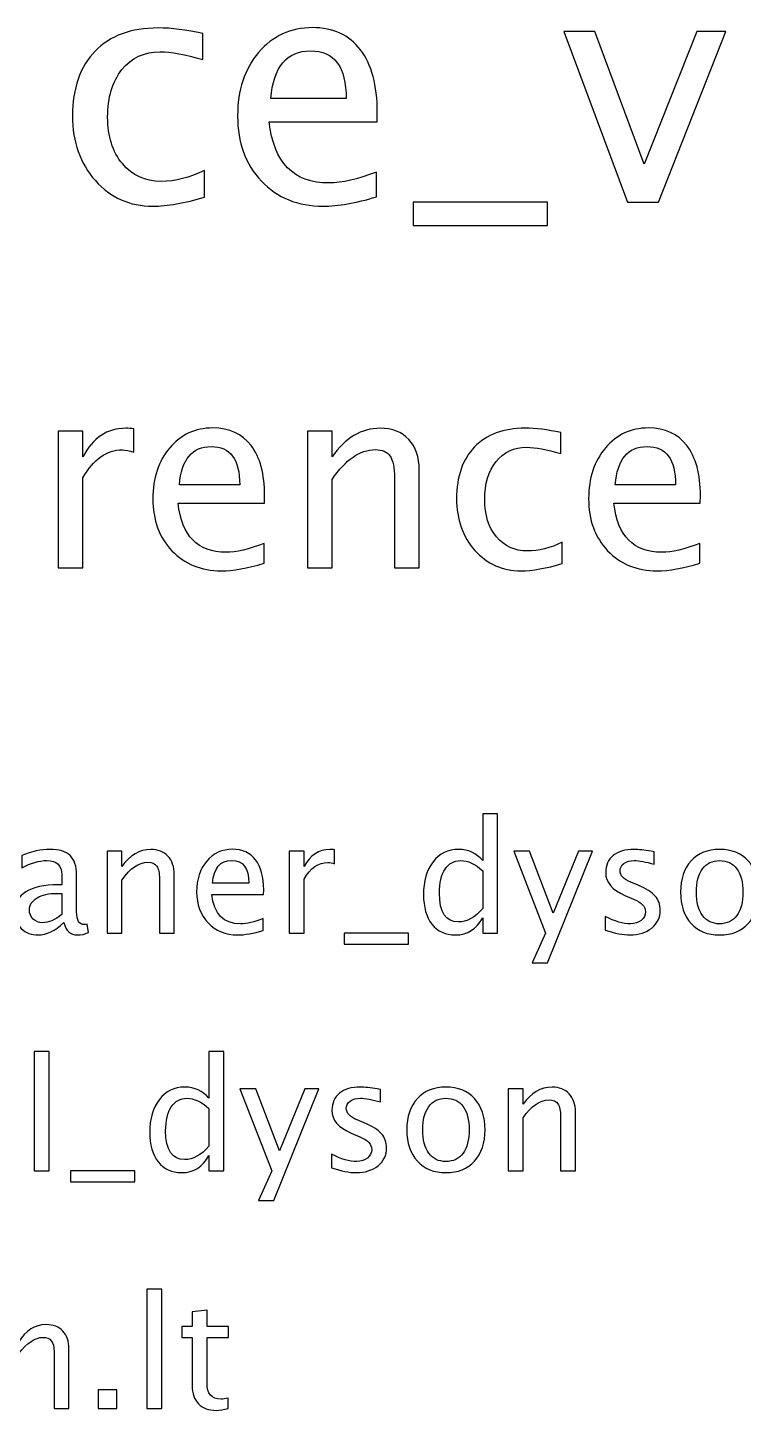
# Model space of a CAD drawing. Header units: centimetres. Extents: x -40.4 to 36.1, y -33 to 28.7.
# Drawn here: x 2.42 to 8.29, y 16.75 to 28.1 of the extents above; entities that cross this region are included whole.
import ezdxf

# ---------------------------------------------------------------- set-up
doc = ezdxf.new("R2010")
doc.units = ezdxf.units.CM
doc.header["$MEASUREMENT"] = 0
doc.layers.add('Layer 1', color=7, linetype='Continuous')

msp = doc.modelspace()

# ---------------------------------------------------------------- linework, layer by layer
at = {"layer": 'Layer 1'}
for points, knots in [([(3.86822, 26.71277), (3.70373, 26.66338), (3.56174, 26.63869), (3.44224, 26.63869), (3.44224, 26.63869), (3.25262, 26.63869), (3.09563, 26.7088), (2.97084, 26.84859), (2.97084, 26.84859), (2.84604, 26.98882), (2.78342, 27.16565), (2.78342, 27.37864), (2.78342, 27.37864), (2.78342, 27.60618), (2.84516, 27.78389), (2.96863, 27.91089), (2.96863, 27.91089), (3.0921, 28.03833), (3.26452, 28.10183), (3.48589, 28.10183), (3.48589, 28.10183), (3.59481, 28.10183), (3.7174, 28.08684), (3.85234, 28.05685), (3.85234, 28.05685), (3.85234, 28.05685), (3.85234, 27.84254), (3.85234, 27.84254), (3.85234, 27.84254), (3.70902, 27.88488), (3.59217, 27.90604), (3.50221, 27.90604), (3.50221, 27.90604), (3.37168, 27.90604), (3.26717, 27.85709), (3.18912, 27.75964), (3.18912, 27.75964), (3.11107, 27.66219), (3.07182, 27.5321), (3.07182, 27.36982), (3.07182, 27.36982), (3.07182, 27.21239), (3.11239, 27.08539), (3.19309, 26.98794), (3.19309, 26.98794), (3.27379, 26.89093), (3.37918, 26.84242), (3.51015, 26.84242), (3.51015, 26.84242), (3.62612, 26.84242), (3.74518, 26.87241), (3.86822, 26.93238), (3.86822, 26.93238), (3.86822, 26.93238), (3.86822, 26.71277), (3.86822, 26.71277)], [0, 0, 0, 0, 0.06666667, 0.06666667, 0.06666667, 0.06666667, 0.13333333, 0.13333333, 0.13333333, 0.13333333, 0.2, 0.2, 0.2, 0.2, 0.26666667, 0.26666667, 0.26666667, 0.26666667, 0.33333333, 0.33333333, 0.33333333, 0.33333333, 0.4, 0.4, 0.4, 0.4, 0.46666667, 0.46666667, 0.46666667, 0.46666667, 0.53333333, 0.53333333, 0.53333333, 0.53333333, 0.6, 0.6, 0.6, 0.6, 0.66666667, 0.66666667, 0.66666667, 0.66666667, 0.73333333, 0.73333333, 0.73333333, 0.73333333, 0.8, 0.8, 0.8, 0.8, 0.86666667, 0.86666667, 0.86666667, 0.86666667, 1, 1, 1, 1]), ([(5.27889, 26.71542), (5.10823, 26.66427), (4.96227, 26.63869), (4.84056, 26.63869), (4.84056, 26.63869), (4.63286, 26.63869), (4.46397, 26.70748), (4.33389, 26.84462), (4.33389, 26.84462), (4.2038, 26.98177), (4.13853, 27.15948), (4.13853, 27.3782), (4.13853, 27.3782), (4.13853, 27.59031), (4.19586, 27.76449), (4.31095, 27.90075), (4.31095, 27.90075), (4.42605, 28.03657), (4.57333, 28.10448), (4.75281, 28.10448), (4.75281, 28.10448), (4.92258, 28.10448), (5.05399, 28.04407), (5.1466, 27.92324), (5.1466, 27.92324), (5.2392, 27.80241), (5.2855, 27.63132), (5.2855, 27.40951), (5.2855, 27.40951), (5.2855, 27.40951), (5.28418, 27.3319), (5.28418, 27.3319), (5.28418, 27.3319), (5.28418, 27.3319), (4.39783, 27.3319), (4.39783, 27.3319), (4.39783, 27.3319), (4.43487, 26.99676), (4.59847, 26.82919), (4.88819, 26.82919), (4.88819, 26.82919), (4.99446, 26.82919), (5.12455, 26.85918), (5.27889, 26.91915), (5.27889, 26.91915), (5.27889, 26.91915), (5.27889, 26.71542), (5.27889, 26.71542)], [0, 0, 0, 0, 0.07692308, 0.07692308, 0.07692308, 0.07692308, 0.15384615, 0.15384615, 0.15384615, 0.15384615, 0.23076923, 0.23076923, 0.23076923, 0.23076923, 0.30769231, 0.30769231, 0.30769231, 0.30769231, 0.38461538, 0.38461538, 0.38461538, 0.38461538, 0.46153846, 0.46153846, 0.46153846, 0.46153846, 0.53846154, 0.53846154, 0.53846154, 0.53846154, 0.61538462, 0.61538462, 0.61538462, 0.61538462, 0.69230769, 0.69230769, 0.69230769, 0.69230769, 0.76923077, 0.76923077, 0.76923077, 0.76923077, 0.84615385, 0.84615385, 0.84615385, 0.84615385, 1, 1, 1, 1]), ([(7.33866, 26.67044), (7.33866, 26.67044), (6.81655, 28.07273), (6.81655, 28.07273), (6.81655, 28.07273), (6.81655, 28.07273), (7.07055, 28.07273), (7.07055, 28.07273), (7.07055, 28.07273), (7.07055, 28.07273), (7.47757, 26.98309), (7.47757, 26.98309), (7.47757, 26.98309), (7.47757, 26.98309), (7.9084, 28.07273), (7.9084, 28.07273), (7.9084, 28.07273), (7.9084, 28.07273), (8.1474, 28.07273), (8.1474, 28.07273), (8.1474, 28.07273), (8.1474, 28.07273), (7.5931, 26.67044), (7.5931, 26.67044), (7.5931, 26.67044), (7.5931, 26.67044), (7.33866, 26.67044), (7.33866, 26.67044)], [0, 0, 0, 0, 0.125, 0.125, 0.125, 0.125, 0.25, 0.25, 0.25, 0.25, 0.375, 0.375, 0.375, 0.375, 0.5, 0.5, 0.5, 0.5, 0.625, 0.625, 0.625, 0.625, 0.75, 0.75, 0.75, 0.75, 1, 1, 1, 1]), ([(4.41106, 27.5224), (4.41106, 27.5224), (5.03018, 27.5224), (5.03018, 27.5224), (5.03018, 27.5224), (5.03018, 27.78345), (4.93272, 27.91398), (4.73826, 27.91398), (4.73826, 27.91398), (4.54246, 27.91398), (4.43354, 27.78345), (4.41106, 27.5224)], [0, 0, 0, 0, 0.25, 0.25, 0.25, 0.25, 0.5, 0.5, 0.5, 0.5, 1, 1, 1, 1]), ([(5.58095, 26.47994), (5.58095, 26.47994), (5.58095, 26.67044), (5.58095, 26.67044), (5.58095, 26.67044), (5.58095, 26.67044), (6.68162, 26.67044), (6.68162, 26.67044), (6.68162, 26.67044), (6.68162, 26.67044), (6.68162, 26.47994), (6.68162, 26.47994), (6.68162, 26.47994), (6.68162, 26.47994), (5.58095, 26.47994), (5.58095, 26.47994)], [0, 0, 0, 0, 0.2, 0.2, 0.2, 0.2, 0.4, 0.4, 0.4, 0.4, 0.6, 0.6, 0.6, 0.6, 1, 1, 1, 1]), ([(2.66597, 23.67044), (2.66597, 23.67044), (2.66597, 24.79228), (2.66597, 24.79228), (2.66597, 24.79228), (2.66597, 24.79228), (2.86917, 24.79228), (2.86917, 24.79228), (2.86917, 24.79228), (2.86917, 24.79228), (2.86917, 24.58026), (2.86917, 24.58026), (2.86917, 24.58026), (2.94996, 24.73724), (3.06708, 24.81556), (3.22089, 24.81556), (3.22089, 24.81556), (3.2417, 24.81556), (3.26358, 24.81379), (3.28615, 24.81027), (3.28615, 24.81027), (3.28615, 24.81027), (3.28615, 24.62012), (3.28615, 24.62012), (3.28615, 24.62012), (3.25088, 24.63176), (3.21983, 24.63776), (3.19302, 24.63776), (3.19302, 24.63776), (3.0639, 24.63776), (2.95595, 24.56156), (2.86917, 24.40881), (2.86917, 24.40881), (2.86917, 24.40881), (2.86917, 23.67044), (2.86917, 23.67044), (2.86917, 23.67044), (2.86917, 23.67044), (2.66597, 23.67044), (2.66597, 23.67044)], [0, 0, 0, 0, 0.09090909, 0.09090909, 0.09090909, 0.09090909, 0.18181818, 0.18181818, 0.18181818, 0.18181818, 0.27272727, 0.27272727, 0.27272727, 0.27272727, 0.36363636, 0.36363636, 0.36363636, 0.36363636, 0.45454545, 0.45454545, 0.45454545, 0.45454545, 0.54545455, 0.54545455, 0.54545455, 0.54545455, 0.63636364, 0.63636364, 0.63636364, 0.63636364, 0.72727273, 0.72727273, 0.72727273, 0.72727273, 0.81818182, 0.81818182, 0.81818182, 0.81818182, 1, 1, 1, 1]), ([(4.35542, 23.70642), (4.2189, 23.6655), (4.10213, 23.64504), (4.00476, 23.64504), (4.00476, 23.64504), (3.8386, 23.64504), (3.70349, 23.70007), (3.59942, 23.80979), (3.59942, 23.80979), (3.49535, 23.9195), (3.44314, 24.06167), (3.44314, 24.23665), (3.44314, 24.23665), (3.44314, 24.40634), (3.489, 24.54568), (3.58108, 24.65469), (3.58108, 24.65469), (3.67315, 24.76335), (3.79098, 24.81768), (3.93456, 24.81768), (3.93456, 24.81768), (4.07038, 24.81768), (4.17551, 24.76934), (4.24959, 24.67268), (4.24959, 24.67268), (4.32367, 24.57602), (4.36072, 24.43914), (4.36072, 24.2617), (4.36072, 24.2617), (4.36072, 24.2617), (4.35966, 24.19961), (4.35966, 24.19961), (4.35966, 24.19961), (4.35966, 24.19961), (3.65057, 24.19961), (3.65057, 24.19961), (3.65057, 24.19961), (3.68021, 23.9315), (3.81109, 23.79744), (4.04286, 23.79744), (4.04286, 23.79744), (4.12788, 23.79744), (4.23195, 23.82143), (4.35542, 23.86941), (4.35542, 23.86941), (4.35542, 23.86941), (4.35542, 23.70642), (4.35542, 23.70642)], [0, 0, 0, 0, 0.07692308, 0.07692308, 0.07692308, 0.07692308, 0.15384615, 0.15384615, 0.15384615, 0.15384615, 0.23076923, 0.23076923, 0.23076923, 0.23076923, 0.30769231, 0.30769231, 0.30769231, 0.30769231, 0.38461538, 0.38461538, 0.38461538, 0.38461538, 0.46153846, 0.46153846, 0.46153846, 0.46153846, 0.53846154, 0.53846154, 0.53846154, 0.53846154, 0.61538462, 0.61538462, 0.61538462, 0.61538462, 0.69230769, 0.69230769, 0.69230769, 0.69230769, 0.76923077, 0.76923077, 0.76923077, 0.76923077, 0.84615385, 0.84615385, 0.84615385, 0.84615385, 1, 1, 1, 1]), ([(4.71138, 23.67044), (4.71138, 23.67044), (4.71138, 24.79228), (4.71138, 24.79228), (4.71138, 24.79228), (4.71138, 24.79228), (4.91458, 24.79228), (4.91458, 24.79228), (4.91458, 24.79228), (4.91458, 24.79228), (4.91458, 24.58026), (4.91458, 24.58026), (4.91458, 24.58026), (5.02218, 24.73724), (5.15412, 24.81556), (5.31005, 24.81556), (5.31005, 24.81556), (5.40812, 24.81556), (5.48608, 24.78487), (5.54358, 24.72313), (5.54358, 24.72313), (5.60109, 24.66175), (5.63002, 24.57884), (5.63002, 24.47513), (5.63002, 24.47513), (5.63002, 24.47513), (5.63002, 23.67044), (5.63002, 23.67044), (5.63002, 23.67044), (5.63002, 23.67044), (5.42681, 23.67044), (5.42681, 23.67044), (5.42681, 23.67044), (5.42681, 23.67044), (5.42681, 24.40881), (5.42681, 24.40881), (5.42681, 24.40881), (5.42681, 24.49206), (5.41447, 24.55133), (5.39013, 24.58661), (5.39013, 24.58661), (5.36543, 24.62224), (5.32486, 24.63987), (5.26806, 24.63987), (5.26806, 24.63987), (5.14318, 24.63987), (5.02535, 24.55838), (4.91458, 24.3954), (4.91458, 24.3954), (4.91458, 24.3954), (4.91458, 23.67044), (4.91458, 23.67044), (4.91458, 23.67044), (4.91458, 23.67044), (4.71138, 23.67044), (4.71138, 23.67044)], [0, 0, 0, 0, 0.06666667, 0.06666667, 0.06666667, 0.06666667, 0.13333333, 0.13333333, 0.13333333, 0.13333333, 0.2, 0.2, 0.2, 0.2, 0.26666667, 0.26666667, 0.26666667, 0.26666667, 0.33333333, 0.33333333, 0.33333333, 0.33333333, 0.4, 0.4, 0.4, 0.4, 0.46666667, 0.46666667, 0.46666667, 0.46666667, 0.53333333, 0.53333333, 0.53333333, 0.53333333, 0.6, 0.6, 0.6, 0.6, 0.66666667, 0.66666667, 0.66666667, 0.66666667, 0.73333333, 0.73333333, 0.73333333, 0.73333333, 0.8, 0.8, 0.8, 0.8, 0.86666667, 0.86666667, 0.86666667, 0.86666667, 1, 1, 1, 1]), ([(6.80406, 23.70431), (6.67248, 23.6648), (6.55888, 23.64504), (6.46328, 23.64504), (6.46328, 23.64504), (6.31159, 23.64504), (6.186, 23.70113), (6.08616, 23.81296), (6.08616, 23.81296), (5.98632, 23.92515), (5.93623, 24.06661), (5.93623, 24.237), (5.93623, 24.237), (5.93623, 24.41904), (5.98562, 24.56121), (6.0844, 24.66281), (6.0844, 24.66281), (6.18318, 24.76476), (6.32111, 24.81556), (6.49821, 24.81556), (6.49821, 24.81556), (6.58534, 24.81556), (6.68341, 24.80356), (6.79136, 24.77958), (6.79136, 24.77958), (6.79136, 24.77958), (6.79136, 24.60812), (6.79136, 24.60812), (6.79136, 24.60812), (6.67671, 24.64199), (6.58323, 24.65892), (6.51126, 24.65892), (6.51126, 24.65892), (6.40684, 24.65892), (6.32323, 24.61977), (6.26079, 24.5418), (6.26079, 24.5418), (6.19834, 24.46384), (6.16695, 24.35977), (6.16695, 24.22995), (6.16695, 24.22995), (6.16695, 24.104), (6.1994, 24.0024), (6.26396, 23.92444), (6.26396, 23.92444), (6.32852, 23.84683), (6.41283, 23.80802), (6.51761, 23.80802), (6.51761, 23.80802), (6.61039, 23.80802), (6.70564, 23.83201), (6.80406, 23.87999), (6.80406, 23.87999), (6.80406, 23.87999), (6.80406, 23.70431), (6.80406, 23.70431)], [0, 0, 0, 0, 0.06666667, 0.06666667, 0.06666667, 0.06666667, 0.13333333, 0.13333333, 0.13333333, 0.13333333, 0.2, 0.2, 0.2, 0.2, 0.26666667, 0.26666667, 0.26666667, 0.26666667, 0.33333333, 0.33333333, 0.33333333, 0.33333333, 0.4, 0.4, 0.4, 0.4, 0.46666667, 0.46666667, 0.46666667, 0.46666667, 0.53333333, 0.53333333, 0.53333333, 0.53333333, 0.6, 0.6, 0.6, 0.6, 0.66666667, 0.66666667, 0.66666667, 0.66666667, 0.73333333, 0.73333333, 0.73333333, 0.73333333, 0.8, 0.8, 0.8, 0.8, 0.86666667, 0.86666667, 0.86666667, 0.86666667, 1, 1, 1, 1]), ([(7.9326, 23.70642), (7.79608, 23.6655), (7.67931, 23.64504), (7.58194, 23.64504), (7.58194, 23.64504), (7.41578, 23.64504), (7.28067, 23.70007), (7.1766, 23.80979), (7.1766, 23.80979), (7.07253, 23.9195), (7.02032, 24.06167), (7.02032, 24.23665), (7.02032, 24.23665), (7.02032, 24.40634), (7.06618, 24.54568), (7.15826, 24.65469), (7.15826, 24.65469), (7.25033, 24.76335), (7.36816, 24.81768), (7.51174, 24.81768), (7.51174, 24.81768), (7.64756, 24.81768), (7.75269, 24.76934), (7.82677, 24.67268), (7.82677, 24.67268), (7.90085, 24.57602), (7.9379, 24.43914), (7.9379, 24.2617), (7.9379, 24.2617), (7.9379, 24.2617), (7.93684, 24.19961), (7.93684, 24.19961), (7.93684, 24.19961), (7.93684, 24.19961), (7.22775, 24.19961), (7.22775, 24.19961), (7.22775, 24.19961), (7.25739, 23.9315), (7.38827, 23.79744), (7.62004, 23.79744), (7.62004, 23.79744), (7.70506, 23.79744), (7.80913, 23.82143), (7.9326, 23.86941), (7.9326, 23.86941), (7.9326, 23.86941), (7.9326, 23.70642), (7.9326, 23.70642)], [0, 0, 0, 0, 0.07692308, 0.07692308, 0.07692308, 0.07692308, 0.15384615, 0.15384615, 0.15384615, 0.15384615, 0.23076923, 0.23076923, 0.23076923, 0.23076923, 0.30769231, 0.30769231, 0.30769231, 0.30769231, 0.38461538, 0.38461538, 0.38461538, 0.38461538, 0.46153846, 0.46153846, 0.46153846, 0.46153846, 0.53846154, 0.53846154, 0.53846154, 0.53846154, 0.61538462, 0.61538462, 0.61538462, 0.61538462, 0.69230769, 0.69230769, 0.69230769, 0.69230769, 0.76923077, 0.76923077, 0.76923077, 0.76923077, 0.84615385, 0.84615385, 0.84615385, 0.84615385, 1, 1, 1, 1]), ([(3.66116, 24.35201), (3.66116, 24.35201), (4.15646, 24.35201), (4.15646, 24.35201), (4.15646, 24.35201), (4.15646, 24.56085), (4.07849, 24.66527), (3.92292, 24.66527), (3.92292, 24.66527), (3.76629, 24.66527), (3.67915, 24.56085), (3.66116, 24.35201)], [0, 0, 0, 0, 0.25, 0.25, 0.25, 0.25, 0.5, 0.5, 0.5, 0.5, 1, 1, 1, 1]), ([(7.23834, 24.35201), (7.23834, 24.35201), (7.73364, 24.35201), (7.73364, 24.35201), (7.73364, 24.35201), (7.73364, 24.56085), (7.65567, 24.66527), (7.5001, 24.66527), (7.5001, 24.66527), (7.34347, 24.66527), (7.25633, 24.56085), (7.23834, 24.35201)], [0, 0, 0, 0, 0.25, 0.25, 0.25, 0.25, 0.5, 0.5, 0.5, 0.5, 1, 1, 1, 1]), ([(6.15092, 20.67044), (6.15092, 20.67044), (6.15092, 20.79681), (6.15092, 20.79681), (6.15092, 20.79681), (6.10118, 20.7024), (6.02625, 20.6552), (5.92613, 20.6552), (5.92613, 20.6552), (5.84485, 20.6552), (5.78093, 20.68462), (5.73436, 20.74368), (5.73436, 20.74368), (5.68779, 20.80273), (5.66451, 20.88338), (5.66451, 20.98561), (5.66451, 20.98561), (5.66451, 21.09737), (5.69097, 21.18733), (5.74367, 21.25549), (5.74367, 21.25549), (5.79659, 21.32343), (5.86602, 21.35751), (5.95217, 21.35751), (5.95217, 21.35751), (6.03196, 21.35751), (6.09843, 21.32703), (6.15092, 21.26586), (6.15092, 21.26586), (6.15092, 21.26586), (6.15092, 21.64961), (6.15092, 21.64961), (6.15092, 21.64961), (6.15092, 21.64961), (6.27284, 21.64961), (6.27284, 21.64961), (6.27284, 21.64961), (6.27284, 21.64961), (6.27284, 20.67044), (6.27284, 20.67044), (6.27284, 20.67044), (6.27284, 20.67044), (6.15092, 20.67044), (6.15092, 20.67044)], [0, 0, 0, 0, 0.08333333, 0.08333333, 0.08333333, 0.08333333, 0.16666667, 0.16666667, 0.16666667, 0.16666667, 0.25, 0.25, 0.25, 0.25, 0.33333333, 0.33333333, 0.33333333, 0.33333333, 0.41666667, 0.41666667, 0.41666667, 0.41666667, 0.5, 0.5, 0.5, 0.5, 0.58333333, 0.58333333, 0.58333333, 0.58333333, 0.66666667, 0.66666667, 0.66666667, 0.66666667, 0.75, 0.75, 0.75, 0.75, 0.83333333, 0.83333333, 0.83333333, 0.83333333, 1, 1, 1, 1]), ([(2.71303, 20.75617), (2.6398, 20.68886), (2.56931, 20.6552), (2.50158, 20.6552), (2.50158, 20.6552), (2.44591, 20.6552), (2.39955, 20.67256), (2.36294, 20.70748), (2.36294, 20.70748), (2.32611, 20.74241), (2.30769, 20.78643), (2.30769, 20.83956), (2.30769, 20.83956), (2.30769, 20.91301), (2.33859, 20.96953), (2.4004, 21.0089), (2.4004, 21.0089), (2.46221, 21.04827), (2.5509, 21.06795), (2.66647, 21.06795), (2.66647, 21.06795), (2.66647, 21.06795), (2.69504, 21.06795), (2.69504, 21.06795), (2.69504, 21.06795), (2.69504, 21.06795), (2.69504, 21.14902), (2.69504, 21.14902), (2.69504, 21.14902), (2.69504, 21.22712), (2.6544, 21.26607), (2.57291, 21.26607), (2.57291, 21.26607), (2.50983, 21.26607), (2.44083, 21.24617), (2.36611, 21.20638), (2.36611, 21.20638), (2.36611, 21.20638), (2.36611, 21.30671), (2.36611, 21.30671), (2.36611, 21.30671), (2.44824, 21.34058), (2.52571, 21.35751), (2.59831, 21.35751), (2.59831, 21.35751), (2.67303, 21.35751), (2.72827, 21.34058), (2.76362, 21.3065), (2.76362, 21.3065), (2.79918, 21.27242), (2.81696, 21.21993), (2.81696, 21.14902), (2.81696, 21.14902), (2.81696, 21.14902), (2.81696, 20.84485), (2.81696, 20.84485), (2.81696, 20.84485), (2.81696, 20.77522), (2.83834, 20.74029), (2.88131, 20.74029), (2.88131, 20.74029), (2.8866, 20.74029), (2.89443, 20.74114), (2.9048, 20.74283), (2.9048, 20.74283), (2.9048, 20.74283), (2.91348, 20.6751), (2.91348, 20.6751), (2.91348, 20.6751), (2.88575, 20.66176), (2.85527, 20.6552), (2.82183, 20.6552), (2.82183, 20.6552), (2.76489, 20.6552), (2.7287, 20.68886), (2.71303, 20.75617)], [0, 0, 0, 0, 0.05, 0.05, 0.05, 0.05, 0.1, 0.1, 0.1, 0.1, 0.15, 0.15, 0.15, 0.15, 0.2, 0.2, 0.2, 0.2, 0.25, 0.25, 0.25, 0.25, 0.3, 0.3, 0.3, 0.3, 0.35, 0.35, 0.35, 0.35, 0.4, 0.4, 0.4, 0.4, 0.45, 0.45, 0.45, 0.45, 0.5, 0.5, 0.5, 0.5, 0.55, 0.55, 0.55, 0.55, 0.6, 0.6, 0.6, 0.6, 0.65, 0.65, 0.65, 0.65, 0.7, 0.7, 0.7, 0.7, 0.75, 0.75, 0.75, 0.75, 0.8, 0.8, 0.8, 0.8, 0.85, 0.85, 0.85, 0.85, 0.9, 0.9, 0.9, 0.9, 1, 1, 1, 1]), ([(3.06736, 20.67044), (3.06736, 20.67044), (3.06736, 21.34354), (3.06736, 21.34354), (3.06736, 21.34354), (3.06736, 21.34354), (3.18928, 21.34354), (3.18928, 21.34354), (3.18928, 21.34354), (3.18928, 21.34354), (3.18928, 21.21633), (3.18928, 21.21633), (3.18928, 21.21633), (3.25384, 21.31052), (3.333, 21.35751), (3.42656, 21.35751), (3.42656, 21.35751), (3.4854, 21.35751), (3.53218, 21.3391), (3.56668, 21.30205), (3.56668, 21.30205), (3.60118, 21.26522), (3.61854, 21.21548), (3.61854, 21.15325), (3.61854, 21.15325), (3.61854, 21.15325), (3.61854, 20.67044), (3.61854, 20.67044), (3.61854, 20.67044), (3.61854, 20.67044), (3.49662, 20.67044), (3.49662, 20.67044), (3.49662, 20.67044), (3.49662, 20.67044), (3.49662, 21.11346), (3.49662, 21.11346), (3.49662, 21.11346), (3.49662, 21.16341), (3.48921, 21.19897), (3.47461, 21.22014), (3.47461, 21.22014), (3.45979, 21.24152), (3.43545, 21.2521), (3.40137, 21.2521), (3.40137, 21.2521), (3.32644, 21.2521), (3.25574, 21.20321), (3.18928, 21.10542), (3.18928, 21.10542), (3.18928, 21.10542), (3.18928, 20.67044), (3.18928, 20.67044), (3.18928, 20.67044), (3.18928, 20.67044), (3.06736, 20.67044), (3.06736, 20.67044)], [0, 0, 0, 0, 0.06666667, 0.06666667, 0.06666667, 0.06666667, 0.13333333, 0.13333333, 0.13333333, 0.13333333, 0.2, 0.2, 0.2, 0.2, 0.26666667, 0.26666667, 0.26666667, 0.26666667, 0.33333333, 0.33333333, 0.33333333, 0.33333333, 0.4, 0.4, 0.4, 0.4, 0.46666667, 0.46666667, 0.46666667, 0.46666667, 0.53333333, 0.53333333, 0.53333333, 0.53333333, 0.6, 0.6, 0.6, 0.6, 0.66666667, 0.66666667, 0.66666667, 0.66666667, 0.73333333, 0.73333333, 0.73333333, 0.73333333, 0.8, 0.8, 0.8, 0.8, 0.86666667, 0.86666667, 0.86666667, 0.86666667, 1, 1, 1, 1]), ([(4.34964, 20.69203), (4.26773, 20.66748), (4.19766, 20.6552), (4.13924, 20.6552), (4.13924, 20.6552), (4.03955, 20.6552), (3.95848, 20.68822), (3.89604, 20.75405), (3.89604, 20.75405), (3.8336, 20.81988), (3.80227, 20.90518), (3.80227, 21.01017), (3.80227, 21.01017), (3.80227, 21.11198), (3.82979, 21.19559), (3.88503, 21.26099), (3.88503, 21.26099), (3.94028, 21.32618), (4.01097, 21.35878), (4.09712, 21.35878), (4.09712, 21.35878), (4.17861, 21.35878), (4.24169, 21.32978), (4.28614, 21.27179), (4.28614, 21.27179), (4.33059, 21.21379), (4.35282, 21.13166), (4.35282, 21.02519), (4.35282, 21.02519), (4.35282, 21.02519), (4.35218, 20.98794), (4.35218, 20.98794), (4.35218, 20.98794), (4.35218, 20.98794), (3.92673, 20.98794), (3.92673, 20.98794), (3.92673, 20.98794), (3.94451, 20.82707), (4.02304, 20.74664), (4.1621, 20.74664), (4.1621, 20.74664), (4.21312, 20.74664), (4.27556, 20.76103), (4.34964, 20.78982), (4.34964, 20.78982), (4.34964, 20.78982), (4.34964, 20.69203), (4.34964, 20.69203)], [0, 0, 0, 0, 0.07692308, 0.07692308, 0.07692308, 0.07692308, 0.15384615, 0.15384615, 0.15384615, 0.15384615, 0.23076923, 0.23076923, 0.23076923, 0.23076923, 0.30769231, 0.30769231, 0.30769231, 0.30769231, 0.38461538, 0.38461538, 0.38461538, 0.38461538, 0.46153846, 0.46153846, 0.46153846, 0.46153846, 0.53846154, 0.53846154, 0.53846154, 0.53846154, 0.61538462, 0.61538462, 0.61538462, 0.61538462, 0.69230769, 0.69230769, 0.69230769, 0.69230769, 0.76923077, 0.76923077, 0.76923077, 0.76923077, 0.84615385, 0.84615385, 0.84615385, 0.84615385, 1, 1, 1, 1]), ([(4.56321, 20.67044), (4.56321, 20.67044), (4.56321, 21.34354), (4.56321, 21.34354), (4.56321, 21.34354), (4.56321, 21.34354), (4.68513, 21.34354), (4.68513, 21.34354), (4.68513, 21.34354), (4.68513, 21.34354), (4.68513, 21.21633), (4.68513, 21.21633), (4.68513, 21.21633), (4.7336, 21.31052), (4.80388, 21.35751), (4.89616, 21.35751), (4.89616, 21.35751), (4.90865, 21.35751), (4.92177, 21.35645), (4.93532, 21.35434), (4.93532, 21.35434), (4.93532, 21.35434), (4.93532, 21.24025), (4.93532, 21.24025), (4.93532, 21.24025), (4.91415, 21.24723), (4.89553, 21.25083), (4.87944, 21.25083), (4.87944, 21.25083), (4.80197, 21.25083), (4.7372, 21.20511), (4.68513, 21.11346), (4.68513, 21.11346), (4.68513, 21.11346), (4.68513, 20.67044), (4.68513, 20.67044), (4.68513, 20.67044), (4.68513, 20.67044), (4.56321, 20.67044), (4.56321, 20.67044)], [0, 0, 0, 0, 0.09090909, 0.09090909, 0.09090909, 0.09090909, 0.18181818, 0.18181818, 0.18181818, 0.18181818, 0.27272727, 0.27272727, 0.27272727, 0.27272727, 0.36363636, 0.36363636, 0.36363636, 0.36363636, 0.45454545, 0.45454545, 0.45454545, 0.45454545, 0.54545455, 0.54545455, 0.54545455, 0.54545455, 0.63636364, 0.63636364, 0.63636364, 0.63636364, 0.72727273, 0.72727273, 0.72727273, 0.72727273, 0.81818182, 0.81818182, 0.81818182, 0.81818182, 1, 1, 1, 1]), ([(6.55689, 20.42533), (6.55689, 20.42533), (6.66611, 20.66959), (6.66611, 20.66959), (6.66611, 20.66959), (6.66611, 20.66959), (6.40534, 21.34354), (6.40534, 21.34354), (6.40534, 21.34354), (6.40534, 21.34354), (6.53615, 21.34354), (6.53615, 21.34354), (6.53615, 21.34354), (6.53615, 21.34354), (6.73004, 20.83385), (6.73004, 20.83385), (6.73004, 20.83385), (6.73004, 20.83385), (6.93684, 21.34354), (6.93684, 21.34354), (6.93684, 21.34354), (6.93684, 21.34354), (7.05177, 21.34354), (7.05177, 21.34354), (7.05177, 21.34354), (7.05177, 21.34354), (6.68389, 20.42533), (6.68389, 20.42533), (6.68389, 20.42533), (6.68389, 20.42533), (6.55689, 20.42533), (6.55689, 20.42533)], [0, 0, 0, 0, 0.11111111, 0.11111111, 0.11111111, 0.11111111, 0.22222222, 0.22222222, 0.22222222, 0.22222222, 0.33333333, 0.33333333, 0.33333333, 0.33333333, 0.44444444, 0.44444444, 0.44444444, 0.44444444, 0.55555556, 0.55555556, 0.55555556, 0.55555556, 0.66666667, 0.66666667, 0.66666667, 0.66666667, 0.77777778, 0.77777778, 0.77777778, 0.77777778, 1, 1, 1, 1]), ([(7.15655, 20.69457), (7.15655, 20.69457), (7.15655, 20.80633), (7.15655, 20.80633), (7.15655, 20.80633), (7.23635, 20.76654), (7.30556, 20.74664), (7.36462, 20.74664), (7.36462, 20.74664), (7.39976, 20.74664), (7.42897, 20.75617), (7.45204, 20.77522), (7.45204, 20.77522), (7.47511, 20.79405), (7.48675, 20.81776), (7.48675, 20.84634), (7.48675, 20.84634), (7.48675, 20.88803), (7.45437, 20.92254), (7.3896, 20.94984), (7.3896, 20.94984), (7.3896, 20.94984), (7.31826, 20.98011), (7.31826, 20.98011), (7.31826, 20.98011), (7.21307, 21.02371), (7.16036, 21.08679), (7.16036, 21.1687), (7.16036, 21.1687), (7.16036, 21.22734), (7.1811, 21.27348), (7.22259, 21.30713), (7.22259, 21.30713), (7.26408, 21.34079), (7.32102, 21.35751), (7.39319, 21.35751), (7.39319, 21.35751), (7.43066, 21.35751), (7.47723, 21.35243), (7.53247, 21.34206), (7.53247, 21.34206), (7.53247, 21.34206), (7.55787, 21.33719), (7.55787, 21.33719), (7.55787, 21.33719), (7.55787, 21.33719), (7.55787, 21.23559), (7.55787, 21.23559), (7.55787, 21.23559), (7.48993, 21.25591), (7.43574, 21.26607), (7.39531, 21.26607), (7.39531, 21.26607), (7.35975, 21.26607), (7.3316, 21.25824), (7.31022, 21.24279), (7.31022, 21.24279), (7.28905, 21.22734), (7.27847, 21.20659), (7.27847, 21.18056), (7.27847, 21.18056), (7.27847, 21.14394), (7.3081, 21.11282), (7.36758, 21.08764), (7.36758, 21.08764), (7.36758, 21.08764), (7.42621, 21.06287), (7.42621, 21.06287), (7.42621, 21.06287), (7.49268, 21.03493), (7.53967, 21.0053), (7.56718, 20.97418), (7.56718, 20.97418), (7.59491, 20.94307), (7.60867, 20.90412), (7.60867, 20.85755), (7.60867, 20.85755), (7.60867, 20.7985), (7.58539, 20.75003), (7.53861, 20.71214), (7.53861, 20.71214), (7.49204, 20.67425), (7.43235, 20.6552), (7.35975, 20.6552), (7.35975, 20.6552), (7.30387, 20.6552), (7.23635, 20.66832), (7.15655, 20.69457)], [0, 0, 0, 0, 0.04347826, 0.04347826, 0.04347826, 0.04347826, 0.08695652, 0.08695652, 0.08695652, 0.08695652, 0.13043478, 0.13043478, 0.13043478, 0.13043478, 0.17391304, 0.17391304, 0.17391304, 0.17391304, 0.2173913, 0.2173913, 0.2173913, 0.2173913, 0.26086957, 0.26086957, 0.26086957, 0.26086957, 0.30434783, 0.30434783, 0.30434783, 0.30434783, 0.34782609, 0.34782609, 0.34782609, 0.34782609, 0.39130435, 0.39130435, 0.39130435, 0.39130435, 0.43478261, 0.43478261, 0.43478261, 0.43478261, 0.47826087, 0.47826087, 0.47826087, 0.47826087, 0.52173913, 0.52173913, 0.52173913, 0.52173913, 0.56521739, 0.56521739, 0.56521739, 0.56521739, 0.60869565, 0.60869565, 0.60869565, 0.60869565, 0.65217391, 0.65217391, 0.65217391, 0.65217391, 0.69565217, 0.69565217, 0.69565217, 0.69565217, 0.73913043, 0.73913043, 0.73913043, 0.73913043, 0.7826087, 0.7826087, 0.7826087, 0.7826087, 0.82608696, 0.82608696, 0.82608696, 0.82608696, 0.86956522, 0.86956522, 0.86956522, 0.86956522, 0.91304348, 0.91304348, 0.91304348, 0.91304348, 1, 1, 1, 1]), ([(8.09614, 20.6552), (7.99729, 20.6552), (7.91898, 20.68674), (7.8614, 20.74982), (7.8614, 20.74982), (7.80362, 20.81289), (7.77483, 20.89862), (7.77483, 21.00678), (7.77483, 21.00678), (7.77483, 21.11473), (7.80362, 21.20024), (7.8614, 21.26311), (7.8614, 21.26311), (7.91898, 21.32597), (7.99729, 21.35751), (8.09614, 21.35751), (8.09614, 21.35751), (8.19499, 21.35751), (8.27331, 21.32597), (8.33088, 21.26311), (8.33088, 21.26311), (8.38866, 21.20024), (8.41745, 21.11473), (8.41745, 21.00678), (8.41745, 21.00678), (8.41745, 20.89862), (8.38866, 20.81289), (8.33088, 20.74982), (8.33088, 20.74982), (8.27331, 20.68674), (8.19499, 20.6552), (8.09614, 20.6552)], [0, 0, 0, 0, 0.11111111, 0.11111111, 0.11111111, 0.11111111, 0.22222222, 0.22222222, 0.22222222, 0.22222222, 0.33333333, 0.33333333, 0.33333333, 0.33333333, 0.44444444, 0.44444444, 0.44444444, 0.44444444, 0.55555556, 0.55555556, 0.55555556, 0.55555556, 0.66666667, 0.66666667, 0.66666667, 0.66666667, 0.77777778, 0.77777778, 0.77777778, 0.77777778, 1, 1, 1, 1]), ([(3.93308, 21.07938), (3.93308, 21.07938), (4.23026, 21.07938), (4.23026, 21.07938), (4.23026, 21.07938), (4.23026, 21.20469), (4.18348, 21.26734), (4.09014, 21.26734), (4.09014, 21.26734), (3.99616, 21.26734), (3.94388, 21.20469), (3.93308, 21.07938)], [0, 0, 0, 0, 0.25, 0.25, 0.25, 0.25, 0.5, 0.5, 0.5, 0.5, 1, 1, 1, 1]), ([(6.15092, 21.18246), (6.08763, 21.23813), (6.02773, 21.26607), (5.971, 21.26607), (5.971, 21.26607), (5.91512, 21.26607), (5.87194, 21.24279), (5.84125, 21.19601), (5.84125, 21.19601), (5.81056, 21.14944), (5.79532, 21.0834), (5.79532, 20.99789), (5.79532, 20.99789), (5.79532, 20.84062), (5.84739, 20.76188), (5.95174, 20.76188), (5.95174, 20.76188), (6.01948, 20.76188), (6.08594, 20.79892), (6.15092, 20.87279), (6.15092, 20.87279), (6.15092, 20.87279), (6.15092, 21.18246), (6.15092, 21.18246)], [0, 0, 0, 0, 0.14285714, 0.14285714, 0.14285714, 0.14285714, 0.28571429, 0.28571429, 0.28571429, 0.28571429, 0.42857143, 0.42857143, 0.42857143, 0.42857143, 0.57142857, 0.57142857, 0.57142857, 0.57142857, 0.71428571, 0.71428571, 0.71428571, 0.71428571, 1, 1, 1, 1]), ([(8.09593, 20.74664), (8.15625, 20.74664), (8.20324, 20.76929), (8.23669, 20.8148), (8.23669, 20.8148), (8.26992, 20.86009), (8.28664, 20.92423), (8.28664, 21.00678), (8.28664, 21.00678), (8.28664, 21.08912), (8.26992, 21.15304), (8.23669, 21.19834), (8.23669, 21.19834), (8.20324, 21.24342), (8.15625, 21.26607), (8.09593, 21.26607), (8.09593, 21.26607), (8.03539, 21.26607), (7.9884, 21.24342), (7.95538, 21.19834), (7.95538, 21.19834), (7.92215, 21.15304), (7.90564, 21.08912), (7.90564, 21.00678), (7.90564, 21.00678), (7.90564, 20.92423), (7.92215, 20.86009), (7.95538, 20.8148), (7.95538, 20.8148), (7.9884, 20.76929), (8.03539, 20.74664), (8.09593, 20.74664)], [0, 0, 0, 0, 0.11111111, 0.11111111, 0.11111111, 0.11111111, 0.22222222, 0.22222222, 0.22222222, 0.22222222, 0.33333333, 0.33333333, 0.33333333, 0.33333333, 0.44444444, 0.44444444, 0.44444444, 0.44444444, 0.55555556, 0.55555556, 0.55555556, 0.55555556, 0.66666667, 0.66666667, 0.66666667, 0.66666667, 0.77777778, 0.77777778, 0.77777778, 0.77777778, 1, 1, 1, 1]), ([(2.69504, 20.82263), (2.69504, 20.82263), (2.69504, 20.99556), (2.69504, 20.99556), (2.69504, 20.99556), (2.69504, 20.99556), (2.65588, 20.99683), (2.65588, 20.99683), (2.65588, 20.99683), (2.58815, 20.99683), (2.53354, 20.98434), (2.49184, 20.95937), (2.49184, 20.95937), (2.45035, 20.93418), (2.42961, 20.90095), (2.42961, 20.85946), (2.42961, 20.85946), (2.42961, 20.83046), (2.43998, 20.80591), (2.46051, 20.7858), (2.46051, 20.7858), (2.48126, 20.76569), (2.50645, 20.75553), (2.53629, 20.75553), (2.53629, 20.75553), (2.58709, 20.75553), (2.64001, 20.77797), (2.69504, 20.82263)], [0, 0, 0, 0, 0.125, 0.125, 0.125, 0.125, 0.25, 0.25, 0.25, 0.25, 0.375, 0.375, 0.375, 0.375, 0.5, 0.5, 0.5, 0.5, 0.625, 0.625, 0.625, 0.625, 0.75, 0.75, 0.75, 0.75, 1, 1, 1, 1]), ([(5.01427, 20.579), (5.01427, 20.579), (5.01427, 20.67044), (5.01427, 20.67044), (5.01427, 20.67044), (5.01427, 20.67044), (5.54259, 20.67044), (5.54259, 20.67044), (5.54259, 20.67044), (5.54259, 20.67044), (5.54259, 20.579), (5.54259, 20.579), (5.54259, 20.579), (5.54259, 20.579), (5.01427, 20.579), (5.01427, 20.579)], [0, 0, 0, 0, 0.2, 0.2, 0.2, 0.2, 0.4, 0.4, 0.4, 0.4, 0.6, 0.6, 0.6, 0.6, 1, 1, 1, 1]), ([(2.46855, 18.71887), (2.46855, 18.71887), (2.46855, 19.69804), (2.46855, 19.69804), (2.46855, 19.69804), (2.46855, 19.69804), (2.59047, 19.69804), (2.59047, 19.69804), (2.59047, 19.69804), (2.59047, 19.69804), (2.59047, 18.71887), (2.59047, 18.71887), (2.59047, 18.71887), (2.59047, 18.71887), (2.46855, 18.71887), (2.46855, 18.71887)], [0, 0, 0, 0, 0.2, 0.2, 0.2, 0.2, 0.4, 0.4, 0.4, 0.4, 0.6, 0.6, 0.6, 0.6, 1, 1, 1, 1]), ([(3.90365, 18.71887), (3.90365, 18.71887), (3.90365, 18.84524), (3.90365, 18.84524), (3.90365, 18.84524), (3.85391, 18.75083), (3.77898, 18.70363), (3.67886, 18.70363), (3.67886, 18.70363), (3.59758, 18.70363), (3.53366, 18.73305), (3.48709, 18.79211), (3.48709, 18.79211), (3.44052, 18.85116), (3.41724, 18.93181), (3.41724, 19.03404), (3.41724, 19.03404), (3.41724, 19.1458), (3.4437, 19.23576), (3.4964, 19.30392), (3.4964, 19.30392), (3.54932, 19.37186), (3.61875, 19.40594), (3.7049, 19.40594), (3.7049, 19.40594), (3.78469, 19.40594), (3.85116, 19.37546), (3.90365, 19.31429), (3.90365, 19.31429), (3.90365, 19.31429), (3.90365, 19.69804), (3.90365, 19.69804), (3.90365, 19.69804), (3.90365, 19.69804), (4.02557, 19.69804), (4.02557, 19.69804), (4.02557, 19.69804), (4.02557, 19.69804), (4.02557, 18.71887), (4.02557, 18.71887), (4.02557, 18.71887), (4.02557, 18.71887), (3.90365, 18.71887), (3.90365, 18.71887)], [0, 0, 0, 0, 0.08333333, 0.08333333, 0.08333333, 0.08333333, 0.16666667, 0.16666667, 0.16666667, 0.16666667, 0.25, 0.25, 0.25, 0.25, 0.33333333, 0.33333333, 0.33333333, 0.33333333, 0.41666667, 0.41666667, 0.41666667, 0.41666667, 0.5, 0.5, 0.5, 0.5, 0.58333333, 0.58333333, 0.58333333, 0.58333333, 0.66666667, 0.66666667, 0.66666667, 0.66666667, 0.75, 0.75, 0.75, 0.75, 0.83333333, 0.83333333, 0.83333333, 0.83333333, 1, 1, 1, 1]), ([(3.90365, 19.23089), (3.84036, 19.28656), (3.78046, 19.3145), (3.72373, 19.3145), (3.72373, 19.3145), (3.66785, 19.3145), (3.62467, 19.29122), (3.59398, 19.24444), (3.59398, 19.24444), (3.56329, 19.19787), (3.54805, 19.13183), (3.54805, 19.04632), (3.54805, 19.04632), (3.54805, 18.88905), (3.60012, 18.81031), (3.70447, 18.81031), (3.70447, 18.81031), (3.77221, 18.81031), (3.83867, 18.84735), (3.90365, 18.92122), (3.90365, 18.92122), (3.90365, 18.92122), (3.90365, 19.23089), (3.90365, 19.23089)], [0, 0, 0, 0, 0.14285714, 0.14285714, 0.14285714, 0.14285714, 0.28571429, 0.28571429, 0.28571429, 0.28571429, 0.42857143, 0.42857143, 0.42857143, 0.42857143, 0.57142857, 0.57142857, 0.57142857, 0.57142857, 0.71428571, 0.71428571, 0.71428571, 0.71428571, 1, 1, 1, 1]), ([(4.30962, 18.47376), (4.30962, 18.47376), (4.41884, 18.71802), (4.41884, 18.71802), (4.41884, 18.71802), (4.41884, 18.71802), (4.15807, 19.39197), (4.15807, 19.39197), (4.15807, 19.39197), (4.15807, 19.39197), (4.28888, 19.39197), (4.28888, 19.39197), (4.28888, 19.39197), (4.28888, 19.39197), (4.48277, 18.88228), (4.48277, 18.88228), (4.48277, 18.88228), (4.48277, 18.88228), (4.68957, 19.39197), (4.68957, 19.39197), (4.68957, 19.39197), (4.68957, 19.39197), (4.8045, 19.39197), (4.8045, 19.39197), (4.8045, 19.39197), (4.8045, 19.39197), (4.43662, 18.47376), (4.43662, 18.47376), (4.43662, 18.47376), (4.43662, 18.47376), (4.30962, 18.47376), (4.30962, 18.47376)], [0, 0, 0, 0, 0.11111111, 0.11111111, 0.11111111, 0.11111111, 0.22222222, 0.22222222, 0.22222222, 0.22222222, 0.33333333, 0.33333333, 0.33333333, 0.33333333, 0.44444444, 0.44444444, 0.44444444, 0.44444444, 0.55555556, 0.55555556, 0.55555556, 0.55555556, 0.66666667, 0.66666667, 0.66666667, 0.66666667, 0.77777778, 0.77777778, 0.77777778, 0.77777778, 1, 1, 1, 1]), ([(4.90928, 18.743), (4.90928, 18.743), (4.90928, 18.85476), (4.90928, 18.85476), (4.90928, 18.85476), (4.98908, 18.81497), (5.05829, 18.79507), (5.11735, 18.79507), (5.11735, 18.79507), (5.15249, 18.79507), (5.1817, 18.8046), (5.20477, 18.82365), (5.20477, 18.82365), (5.22784, 18.84248), (5.23948, 18.86619), (5.23948, 18.89477), (5.23948, 18.89477), (5.23948, 18.93646), (5.2071, 18.97097), (5.14233, 18.99827), (5.14233, 18.99827), (5.14233, 18.99827), (5.07099, 19.02854), (5.07099, 19.02854), (5.07099, 19.02854), (4.9658, 19.07214), (4.91309, 19.13522), (4.91309, 19.21713), (4.91309, 19.21713), (4.91309, 19.27577), (4.93383, 19.32191), (4.97532, 19.35556), (4.97532, 19.35556), (5.01681, 19.38922), (5.07375, 19.40594), (5.14592, 19.40594), (5.14592, 19.40594), (5.18339, 19.40594), (5.22996, 19.40086), (5.2852, 19.39049), (5.2852, 19.39049), (5.2852, 19.39049), (5.3106, 19.38562), (5.3106, 19.38562), (5.3106, 19.38562), (5.3106, 19.38562), (5.3106, 19.28402), (5.3106, 19.28402), (5.3106, 19.28402), (5.24266, 19.30434), (5.18847, 19.3145), (5.14804, 19.3145), (5.14804, 19.3145), (5.11248, 19.3145), (5.08433, 19.30667), (5.06295, 19.29122), (5.06295, 19.29122), (5.04178, 19.27577), (5.0312, 19.25502), (5.0312, 19.22899), (5.0312, 19.22899), (5.0312, 19.19237), (5.06083, 19.16125), (5.12031, 19.13607), (5.12031, 19.13607), (5.12031, 19.13607), (5.17894, 19.1113), (5.17894, 19.1113), (5.17894, 19.1113), (5.24541, 19.08336), (5.2924, 19.05373), (5.31991, 19.02261), (5.31991, 19.02261), (5.34764, 18.9915), (5.3614, 18.95255), (5.3614, 18.90598), (5.3614, 18.90598), (5.3614, 18.84693), (5.33812, 18.79846), (5.29134, 18.76057), (5.29134, 18.76057), (5.24477, 18.72268), (5.18508, 18.70363), (5.11248, 18.70363), (5.11248, 18.70363), (5.0566, 18.70363), (4.98908, 18.71675), (4.90928, 18.743)], [0, 0, 0, 0, 0.04347826, 0.04347826, 0.04347826, 0.04347826, 0.08695652, 0.08695652, 0.08695652, 0.08695652, 0.13043478, 0.13043478, 0.13043478, 0.13043478, 0.17391304, 0.17391304, 0.17391304, 0.17391304, 0.2173913, 0.2173913, 0.2173913, 0.2173913, 0.26086957, 0.26086957, 0.26086957, 0.26086957, 0.30434783, 0.30434783, 0.30434783, 0.30434783, 0.34782609, 0.34782609, 0.34782609, 0.34782609, 0.39130435, 0.39130435, 0.39130435, 0.39130435, 0.43478261, 0.43478261, 0.43478261, 0.43478261, 0.47826087, 0.47826087, 0.47826087, 0.47826087, 0.52173913, 0.52173913, 0.52173913, 0.52173913, 0.56521739, 0.56521739, 0.56521739, 0.56521739, 0.60869565, 0.60869565, 0.60869565, 0.60869565, 0.65217391, 0.65217391, 0.65217391, 0.65217391, 0.69565217, 0.69565217, 0.69565217, 0.69565217, 0.73913043, 0.73913043, 0.73913043, 0.73913043, 0.7826087, 0.7826087, 0.7826087, 0.7826087, 0.82608696, 0.82608696, 0.82608696, 0.82608696, 0.86956522, 0.86956522, 0.86956522, 0.86956522, 0.91304348, 0.91304348, 0.91304348, 0.91304348, 1, 1, 1, 1]), ([(5.84887, 18.70363), (5.75002, 18.70363), (5.67171, 18.73517), (5.61413, 18.79825), (5.61413, 18.79825), (5.55635, 18.86132), (5.52756, 18.94705), (5.52756, 19.05521), (5.52756, 19.05521), (5.52756, 19.16316), (5.55635, 19.24867), (5.61413, 19.31154), (5.61413, 19.31154), (5.67171, 19.3744), (5.75002, 19.40594), (5.84887, 19.40594), (5.84887, 19.40594), (5.94772, 19.40594), (6.02604, 19.3744), (6.08361, 19.31154), (6.08361, 19.31154), (6.14139, 19.24867), (6.17018, 19.16316), (6.17018, 19.05521), (6.17018, 19.05521), (6.17018, 18.94705), (6.14139, 18.86132), (6.08361, 18.79825), (6.08361, 18.79825), (6.02604, 18.73517), (5.94772, 18.70363), (5.84887, 18.70363)], [0, 0, 0, 0, 0.11111111, 0.11111111, 0.11111111, 0.11111111, 0.22222222, 0.22222222, 0.22222222, 0.22222222, 0.33333333, 0.33333333, 0.33333333, 0.33333333, 0.44444444, 0.44444444, 0.44444444, 0.44444444, 0.55555556, 0.55555556, 0.55555556, 0.55555556, 0.66666667, 0.66666667, 0.66666667, 0.66666667, 0.77777778, 0.77777778, 0.77777778, 0.77777778, 1, 1, 1, 1]), ([(5.84866, 18.79507), (5.90898, 18.79507), (5.95597, 18.81772), (5.98942, 18.86323), (5.98942, 18.86323), (6.02265, 18.90852), (6.03937, 18.97266), (6.03937, 19.05521), (6.03937, 19.05521), (6.03937, 19.13755), (6.02265, 19.20147), (5.98942, 19.24677), (5.98942, 19.24677), (5.95597, 19.29185), (5.90898, 19.3145), (5.84866, 19.3145), (5.84866, 19.3145), (5.78812, 19.3145), (5.74113, 19.29185), (5.70811, 19.24677), (5.70811, 19.24677), (5.67488, 19.20147), (5.65837, 19.13755), (5.65837, 19.05521), (5.65837, 19.05521), (5.65837, 18.97266), (5.67488, 18.90852), (5.70811, 18.86323), (5.70811, 18.86323), (5.74113, 18.81772), (5.78812, 18.79507), (5.84866, 18.79507)], [0, 0, 0, 0, 0.11111111, 0.11111111, 0.11111111, 0.11111111, 0.22222222, 0.22222222, 0.22222222, 0.22222222, 0.33333333, 0.33333333, 0.33333333, 0.33333333, 0.44444444, 0.44444444, 0.44444444, 0.44444444, 0.55555556, 0.55555556, 0.55555556, 0.55555556, 0.66666667, 0.66666667, 0.66666667, 0.66666667, 0.77777778, 0.77777778, 0.77777778, 0.77777778, 1, 1, 1, 1]), ([(6.3611, 18.71887), (6.3611, 18.71887), (6.3611, 19.39197), (6.3611, 19.39197), (6.3611, 19.39197), (6.3611, 19.39197), (6.48302, 19.39197), (6.48302, 19.39197), (6.48302, 19.39197), (6.48302, 19.39197), (6.48302, 19.26476), (6.48302, 19.26476), (6.48302, 19.26476), (6.54758, 19.35895), (6.62674, 19.40594), (6.7203, 19.40594), (6.7203, 19.40594), (6.77914, 19.40594), (6.82592, 19.38753), (6.86042, 19.35048), (6.86042, 19.35048), (6.89492, 19.31365), (6.91228, 19.26391), (6.91228, 19.20168), (6.91228, 19.20168), (6.91228, 19.20168), (6.91228, 18.71887), (6.91228, 18.71887), (6.91228, 18.71887), (6.91228, 18.71887), (6.79036, 18.71887), (6.79036, 18.71887), (6.79036, 18.71887), (6.79036, 18.71887), (6.79036, 19.16189), (6.79036, 19.16189), (6.79036, 19.16189), (6.79036, 19.21184), (6.78295, 19.2474), (6.76835, 19.26857), (6.76835, 19.26857), (6.75353, 19.28995), (6.72919, 19.30053), (6.69511, 19.30053), (6.69511, 19.30053), (6.62018, 19.30053), (6.54948, 19.25164), (6.48302, 19.15385), (6.48302, 19.15385), (6.48302, 19.15385), (6.48302, 18.71887), (6.48302, 18.71887), (6.48302, 18.71887), (6.48302, 18.71887), (6.3611, 18.71887), (6.3611, 18.71887)], [0, 0, 0, 0, 0.06666667, 0.06666667, 0.06666667, 0.06666667, 0.13333333, 0.13333333, 0.13333333, 0.13333333, 0.2, 0.2, 0.2, 0.2, 0.26666667, 0.26666667, 0.26666667, 0.26666667, 0.33333333, 0.33333333, 0.33333333, 0.33333333, 0.4, 0.4, 0.4, 0.4, 0.46666667, 0.46666667, 0.46666667, 0.46666667, 0.53333333, 0.53333333, 0.53333333, 0.53333333, 0.6, 0.6, 0.6, 0.6, 0.66666667, 0.66666667, 0.66666667, 0.66666667, 0.73333333, 0.73333333, 0.73333333, 0.73333333, 0.8, 0.8, 0.8, 0.8, 0.86666667, 0.86666667, 0.86666667, 0.86666667, 1, 1, 1, 1]), ([(2.767, 18.62743), (2.767, 18.62743), (2.767, 18.71887), (2.767, 18.71887), (2.767, 18.71887), (2.767, 18.71887), (3.29532, 18.71887), (3.29532, 18.71887), (3.29532, 18.71887), (3.29532, 18.71887), (3.29532, 18.62743), (3.29532, 18.62743), (3.29532, 18.62743), (3.29532, 18.62743), (2.767, 18.62743), (2.767, 18.62743)], [0, 0, 0, 0, 0.2, 0.2, 0.2, 0.2, 0.4, 0.4, 0.4, 0.4, 0.6, 0.6, 0.6, 0.6, 1, 1, 1, 1]), ([(3.39364, 16.7673), (3.39364, 16.7673), (3.39364, 17.74647), (3.39364, 17.74647), (3.39364, 17.74647), (3.39364, 17.74647), (3.51556, 17.74647), (3.51556, 17.74647), (3.51556, 17.74647), (3.51556, 17.74647), (3.51556, 16.7673), (3.51556, 16.7673), (3.51556, 16.7673), (3.51556, 16.7673), (3.39364, 16.7673), (3.39364, 16.7673)], [0, 0, 0, 0, 0.2, 0.2, 0.2, 0.2, 0.4, 0.4, 0.4, 0.4, 0.6, 0.6, 0.6, 0.6, 1, 1, 1, 1]), ([(4.06166, 16.76751), (4.02398, 16.75714), (3.99118, 16.75206), (3.96345, 16.75206), (3.96345, 16.75206), (3.90122, 16.75206), (3.85275, 16.76984), (3.81803, 16.8054), (3.81803, 16.8054), (3.78311, 16.84096), (3.76575, 16.89028), (3.76575, 16.95357), (3.76575, 16.95357), (3.76575, 16.95357), (3.76575, 17.34896), (3.76575, 17.34896), (3.76575, 17.34896), (3.76575, 17.34896), (3.68151, 17.34896), (3.68151, 17.34896), (3.68151, 17.34896), (3.68151, 17.34896), (3.68151, 17.4404), (3.68151, 17.4404), (3.68151, 17.4404), (3.68151, 17.4404), (3.76575, 17.4404), (3.76575, 17.4404), (3.76575, 17.4404), (3.76575, 17.4404), (3.76575, 17.56211), (3.76575, 17.56211), (3.76575, 17.56211), (3.76575, 17.56211), (3.88767, 17.57375), (3.88767, 17.57375), (3.88767, 17.57375), (3.88767, 17.57375), (3.88767, 17.4404), (3.88767, 17.4404), (3.88767, 17.4404), (3.88767, 17.4404), (4.0642, 17.4404), (4.0642, 17.4404), (4.0642, 17.4404), (4.0642, 17.4404), (4.0642, 17.34896), (4.0642, 17.34896), (4.0642, 17.34896), (4.0642, 17.34896), (3.88767, 17.34896), (3.88767, 17.34896), (3.88767, 17.34896), (3.88767, 17.34896), (3.88767, 16.97558), (3.88767, 16.97558), (3.88767, 16.97558), (3.88767, 16.88753), (3.92598, 16.8435), (4.00239, 16.8435), (4.00239, 16.8435), (4.01869, 16.8435), (4.03838, 16.84625), (4.06166, 16.85154), (4.06166, 16.85154), (4.06166, 16.85154), (4.06166, 16.76751), (4.06166, 16.76751)], [0, 0, 0, 0, 0.05555556, 0.05555556, 0.05555556, 0.05555556, 0.11111111, 0.11111111, 0.11111111, 0.11111111, 0.16666667, 0.16666667, 0.16666667, 0.16666667, 0.22222222, 0.22222222, 0.22222222, 0.22222222, 0.27777778, 0.27777778, 0.27777778, 0.27777778, 0.33333333, 0.33333333, 0.33333333, 0.33333333, 0.38888889, 0.38888889, 0.38888889, 0.38888889, 0.44444444, 0.44444444, 0.44444444, 0.44444444, 0.5, 0.5, 0.5, 0.5, 0.55555556, 0.55555556, 0.55555556, 0.55555556, 0.61111111, 0.61111111, 0.61111111, 0.61111111, 0.66666667, 0.66666667, 0.66666667, 0.66666667, 0.72222222, 0.72222222, 0.72222222, 0.72222222, 0.77777778, 0.77777778, 0.77777778, 0.77777778, 0.83333333, 0.83333333, 0.83333333, 0.83333333, 0.88888889, 0.88888889, 0.88888889, 0.88888889, 1, 1, 1, 1]), ([(1.80614, 16.7673), (1.80614, 16.7673), (1.80614, 17.4404), (1.80614, 17.4404), (1.80614, 17.4404), (1.80614, 17.4404), (1.92806, 17.4404), (1.92806, 17.4404), (1.92806, 17.4404), (1.92806, 17.4404), (1.92806, 17.31319), (1.92806, 17.31319), (1.92806, 17.31319), (1.98754, 17.40738), (2.06374, 17.45437), (2.15708, 17.45437), (2.15708, 17.45437), (2.24704, 17.45437), (2.30821, 17.40738), (2.34081, 17.31319), (2.34081, 17.31319), (2.3986, 17.40823), (2.47395, 17.45564), (2.56645, 17.45564), (2.56645, 17.45564), (2.6255, 17.45564), (2.67143, 17.43828), (2.70424, 17.40336), (2.70424, 17.40336), (2.73705, 17.36843), (2.75356, 17.31954), (2.75356, 17.25667), (2.75356, 17.25667), (2.75356, 17.25667), (2.75356, 16.7673), (2.75356, 16.7673), (2.75356, 16.7673), (2.75356, 16.7673), (2.63164, 16.7673), (2.63164, 16.7673), (2.63164, 16.7673), (2.63164, 16.7673), (2.63164, 17.23657), (2.63164, 17.23657), (2.63164, 17.23657), (2.63164, 17.31319), (2.60116, 17.3515), (2.5402, 17.3515), (2.5402, 17.3515), (2.47691, 17.3515), (2.41045, 17.30684), (2.34081, 17.2173), (2.34081, 17.2173), (2.34081, 17.2173), (2.34081, 16.7673), (2.34081, 16.7673), (2.34081, 16.7673), (2.34081, 16.7673), (2.21889, 16.7673), (2.21889, 16.7673), (2.21889, 16.7673), (2.21889, 16.7673), (2.21889, 17.23699), (2.21889, 17.23699), (2.21889, 17.23699), (2.21889, 17.31425), (2.18799, 17.35277), (2.12597, 17.35277), (2.12597, 17.35277), (2.06437, 17.35277), (1.99833, 17.3079), (1.92806, 17.21794), (1.92806, 17.21794), (1.92806, 17.21794), (1.92806, 16.7673), (1.92806, 16.7673), (1.92806, 16.7673), (1.92806, 16.7673), (1.80614, 16.7673), (1.80614, 16.7673)], [0, 0, 0, 0, 0.04761905, 0.04761905, 0.04761905, 0.04761905, 0.0952381, 0.0952381, 0.0952381, 0.0952381, 0.14285714, 0.14285714, 0.14285714, 0.14285714, 0.19047619, 0.19047619, 0.19047619, 0.19047619, 0.23809524, 0.23809524, 0.23809524, 0.23809524, 0.28571429, 0.28571429, 0.28571429, 0.28571429, 0.33333333, 0.33333333, 0.33333333, 0.33333333, 0.38095238, 0.38095238, 0.38095238, 0.38095238, 0.42857143, 0.42857143, 0.42857143, 0.42857143, 0.47619048, 0.47619048, 0.47619048, 0.47619048, 0.52380952, 0.52380952, 0.52380952, 0.52380952, 0.57142857, 0.57142857, 0.57142857, 0.57142857, 0.61904762, 0.61904762, 0.61904762, 0.61904762, 0.66666667, 0.66666667, 0.66666667, 0.66666667, 0.71428571, 0.71428571, 0.71428571, 0.71428571, 0.76190476, 0.76190476, 0.76190476, 0.76190476, 0.80952381, 0.80952381, 0.80952381, 0.80952381, 0.85714286, 0.85714286, 0.85714286, 0.85714286, 0.9047619, 0.9047619, 0.9047619, 0.9047619, 1, 1, 1, 1]), ([(2.99444, 16.7673), (2.99444, 16.7673), (2.99444, 16.92097), (2.99444, 16.92097), (2.99444, 16.92097), (2.99444, 16.92097), (3.14811, 16.92097), (3.14811, 16.92097), (3.14811, 16.92097), (3.14811, 16.92097), (3.14811, 16.7673), (3.14811, 16.7673), (3.14811, 16.7673), (3.14811, 16.7673), (2.99444, 16.7673), (2.99444, 16.7673)], [0, 0, 0, 0, 0.2, 0.2, 0.2, 0.2, 0.4, 0.4, 0.4, 0.4, 0.6, 0.6, 0.6, 0.6, 1, 1, 1, 1])]:
    msp.add_open_spline(points, degree=3, knots=knots, dxfattribs=at)

doc.saveas('drawing.dxf')
